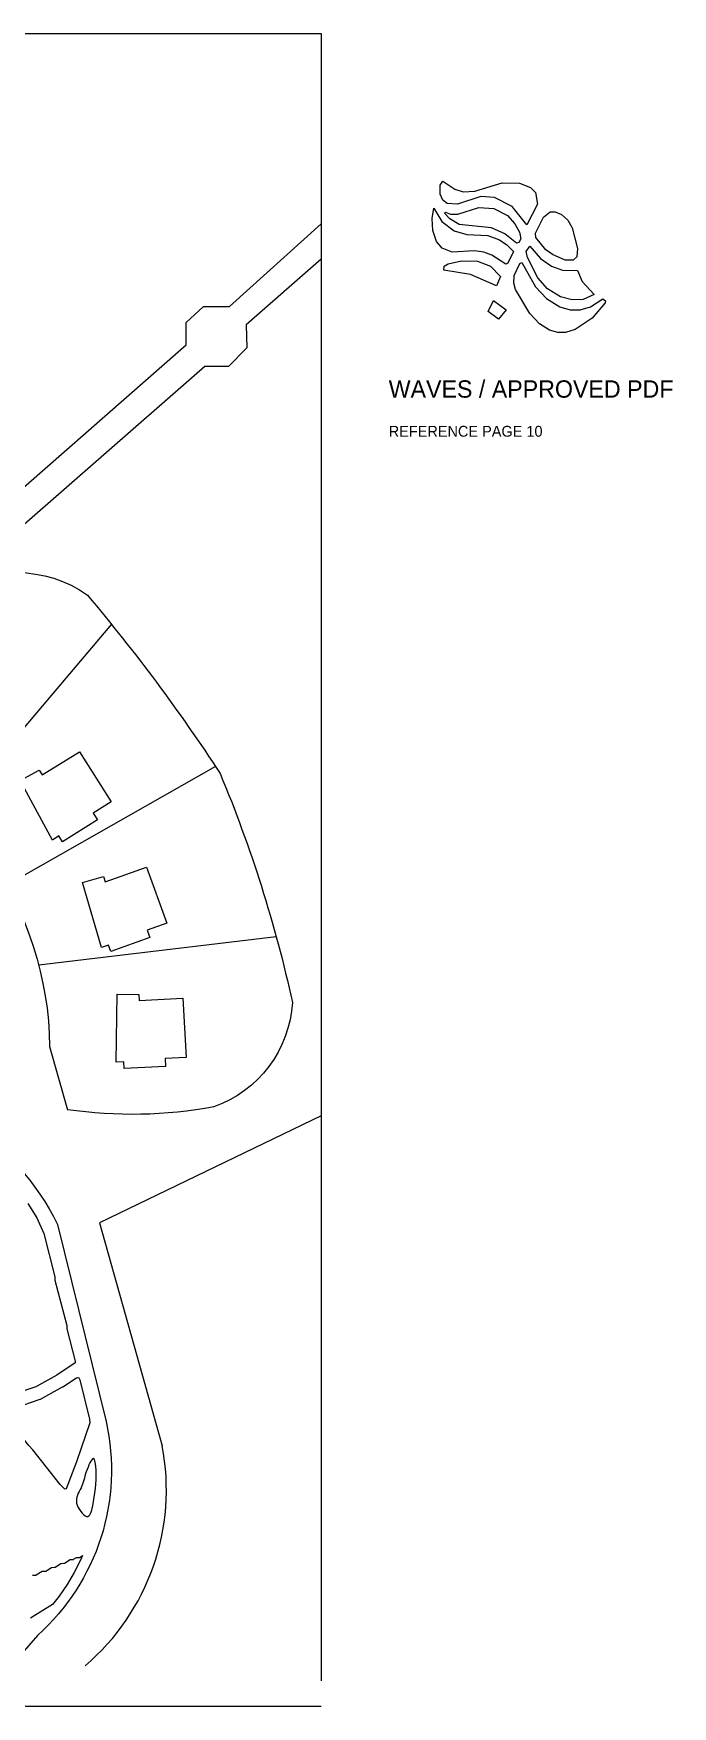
# Model space of a CAD drawing. Header units: inches. Extents: x 36 to 190, y -75 to 56.
# Drawn here: x 174.81 to 189.55, y -28.69 to 9.9 of the extents above; entities that cross this region are included whole.
import ezdxf

# ---------------------------------------------------------------- set-up
doc = ezdxf.new("R2010")
doc.units = ezdxf.units.IN
for name, color, linetype, lineweight in [('01_ORIGINAL_CAD', 7, 'Continuous', 20), ('03_ADDED_AREAS_SAME_COMPOSITION', 7, 'Continuous', 15), ('05_REFERENCE_ICON', 7, 'Continuous', 15), ('06_LABEL', 7, 'Continuous', 15)]:
    doc.layers.add(name, color=color, linetype=linetype, lineweight=lineweight)

# ---------------------------------------------------------------- blocks, each defined once
blk = doc.blocks.new('06_WAVES')
at = {"layer": '01_ORIGINAL_CAD'}
for p, q in [((36.248, 55.9), (71.442, 55.9)), ((71.442, 55.9), (71.442, 17.906)), ((71.442, 17.312), (36.248, 17.312))]:
    blk.add_line(p, q, dxfattribs=at)
for points in [[(63.257, 44.272), (68.329, 48.719), (68.329, 49.231), (68.73, 49.6), (69.33, 49.6), (71.442, 51.512), (71.442, 50.696), (69.711, 49.177), (69.725, 48.651), (69.304, 48.218), (68.761, 48.218), (63.72, 43.82), (63.817, 43.397)], [(66.604, 42.276), (62.941, 37.945)], [(69.006, 38.995), (64.196, 36.253)], [(70.407, 35.063), (64.93, 34.409)], [(65.18, 32.538), (65.591, 31.078)], [(71.442, 30.938), (66.326, 28.468)], [(66.326, 28.468), (67.775, 23.323)]]:
    blk.add_lwpolyline(points, dxfattribs=at)
for points in [[(60.29, 39.74, -0.089338), (62.813, 42.944, -0.322066), (66.051, 42.944, -0.030946), (69.111, 38.833, -0.044664), (70.78, 33.554, -0.301674), (68.967, 31.144, -0.082145), (65.591, 31.078)], [(60.29, 39.74, -0.300089), (65.18, 32.538)], [(53.65, 30.945, -0.14301), (60.243, 31.63, -0.286424), (65.36, 28.431), (66.481, 23.89, -0.272091), (64.9, 18.954), (63.661, 17.533)]]:
    blk.add_lwpolyline(points, format="xyb", dxfattribs=at)
for points in [[(65.006, 38.799), (65.865, 39.334), (66.595, 38.175), (66.187, 37.918), (66.283, 37.767), (65.474, 37.257), (65.389, 37.391), (65.242, 37.298), (64.498, 38.674), (64.936, 38.911)], [(66.464, 36.332), (67.417, 36.67), (67.882, 35.382), (67.428, 35.218), (67.489, 35.05), (66.59, 34.725), (66.536, 34.875), (66.372, 34.816), (65.94, 36.319), (66.419, 36.457)], [(67.244, 33.6), (68.254, 33.648), (68.327, 32.28), (67.845, 32.255), (67.855, 32.076), (66.9, 32.025), (66.892, 32.184), (66.717, 32.175), (66.739, 33.739), (67.237, 33.732)]]:
    blk.add_lwpolyline(points, close=True, dxfattribs=at)
blk.add_arc((62.535, 22.313), 5.337, 310.4718, 10.9016, dxfattribs=at)
at = {"layer": '03_ADDED_AREAS_SAME_COMPOSITION'}
for points in [[(64.68, 28.914), (64.881, 28.587), (65.048, 28.225), (65.299, 27.22), (65.303, 27.152), (65.303, 27.149), (65.303, 27.147), (65.573, 26.1), (65.578, 26.027), (65.578, 26.022), (65.772, 25.277), (65.768, 25.241), (65.347, 24.958), (64.859, 24.689), (64.283, 24.49)], [(64.787, 20.34), (64.859, 20.344), (64.862, 20.344), (64.865, 20.345), (64.868, 20.346), (64.871, 20.347), (65.004, 20.431), (65.076, 20.435), (65.079, 20.435), (65.082, 20.436), (65.085, 20.437), (65.088, 20.438), (65.221, 20.521), (65.293, 20.525), (65.296, 20.526), (65.299, 20.527), (65.302, 20.528), (65.304, 20.529), (65.438, 20.612), (65.509, 20.616), (65.512, 20.617), (65.515, 20.617), (65.518, 20.619), (65.521, 20.62), (65.654, 20.703), (65.718, 20.705), (65.721, 20.705), (65.724, 20.706), (65.727, 20.707), (65.73, 20.708), (65.798, 20.749), (65.87, 20.753), (65.873, 20.753), (65.876, 20.754), (65.879, 20.755), (65.882, 20.756), (65.939, 20.792), (65.894, 20.687), (65.747, 20.401), (65.582, 20.125), (65.397, 19.86), (65.242, 19.665), (64.741, 19.35)]]:
    blk.add_lwpolyline(points, dxfattribs=at)
blk.add_lwpolyline([(64.101, 24.076), (64.09, 24.116), (64.108, 24.138), (64.379, 24.201), (64.382, 24.201), (64.962, 24.404), (64.966, 24.405), (65.48, 24.688), (65.482, 24.689), (65.798, 24.897), (65.83, 24.903), (65.853, 24.89), (65.874, 24.845), (66.099, 23.944), (66.11, 23.856), (65.799, 22.956), (65.557, 22.336), (65.541, 22.329), (65.522, 22.333), (65.421, 22.432), (64.794, 23.231), (64.792, 23.233), (64.696, 23.332)], close=True, dxfattribs=at)
blk.add_open_spline([(65.802, 22.003), (65.772, 22.139), (65.851, 22.243), (65.904, 22.36), (65.953, 22.47), (65.98, 22.591), (66.025, 22.727), (66.074, 22.871), (66.144, 23.03), (66.187, 23.031), (66.227, 23.031), (66.244, 22.89), (66.25, 22.755), (66.263, 22.467), (66.227, 22.204), (66.173, 21.94), (66.147, 21.809), (66.116, 21.677), (66.033, 21.699), (65.954, 21.719), (65.83, 21.875), (65.802, 22.003)], degree=3, knots=[0, 0, 0, 0, 0.127897, 0.127897, 0.127897, 0.248191, 0.248191, 0.248191, 0.375699, 0.375699, 0.375699, 0.495491, 0.495491, 0.495491, 0.751897, 0.751897, 0.751897, 0.879703, 0.879703, 0.879703, 1, 1, 1, 1], dxfattribs=at)
at = {"layer": '05_REFERENCE_ICON'}
for points in [[(74.247, 52.493), (74.528, 52.309), (74.716, 52.251), (74.986, 52.263), (75.617, 52.458), (76.015, 52.447), (76.274, 52.344), (76.384, 52.233), (76.436, 51.964), (76.187, 51.486), (75.846, 51.908), (75.441, 52.115), (75.129, 52.138), (74.59, 51.966), (74.347, 51.977), (74.247, 52.053), (74.185, 52.191), (74.185, 52.403)], [(74.043, 51.872), (74.228, 51.565), (74.509, 51.346), (74.799, 51.266), (75.284, 51.243), (75.553, 51.14), (75.728, 51.026), (75.88, 50.869), (75.746, 50.599), (75.703, 50.58), (75.382, 50.786), (75.195, 50.855), (74.977, 50.889), (74.463, 50.854), (74.235, 50.946), (74.104, 51.102), (74.021, 51.354), (74, 51.635)], [(75.081, 51.885), (75.427, 51.862), (75.738, 51.702), (75.91, 51.511), (76.014, 51.316), (76.045, 51.161), (76.004, 51.081), (75.95, 51.062), (75.682, 51.278), (75.37, 51.416), (74.627, 51.496), (74.41, 51.622), (74.289, 51.756), (74.312, 51.781), (74.427, 51.735), (74.594, 51.735)], [(76.724, 51.783), (76.843, 51.783), (76.987, 51.726), (77.129, 51.592), (77.233, 51.42), (77.357, 50.939), (77.337, 50.75), (77.258, 50.673), (77.067, 50.673), (76.777, 50.799), (76.622, 50.913), (76.397, 51.196), (76.387, 51.294), (76.572, 51.66)], [(76.254, 50.994), (76.502, 50.708), (76.752, 50.534), (77.012, 50.443), (77.358, 50.431), (77.463, 50.182), (77.741, 49.879), (77.487, 49.768), (77.233, 49.757), (76.965, 49.825), (76.665, 50.008), (76.44, 50.268), (76.202, 50.737), (76.171, 50.87)], [(74.68, 50.658), (75.047, 50.647), (75.347, 50.533), (75.582, 50.296), (75.489, 50.076), (74.886, 50.339), (74.271, 50.438), (74.281, 50.536), (74.37, 50.589)], [(76.068, 50.615), (76.389, 50.054), (76.639, 49.79), (76.95, 49.595), (77.189, 49.526), (77.417, 49.526), (77.657, 49.596), (77.936, 49.779), (78, 49.737), (77.99, 49.685), (77.694, 49.333), (77.302, 49.069), (77.075, 49), (76.904, 49), (76.708, 49.057), (76.48, 49.206), (76.256, 49.443), (75.924, 49.992), (75.883, 50.141), (75.893, 50.319), (76.027, 50.594)], [(75.419, 49.744), (75.707, 49.525), (75.535, 49.308), (75.295, 49.491)]]:
    blk.add_lwpolyline(points, close=True, dxfattribs=at)
at = {"layer": '06_LABEL'}
for s, height, p in [('WAVES / APPROVED PDF', 0.4, (73, 47.5)), ('REFERENCE PAGE 10', 0.25, (73, 46.6))]:
    blk.add_text(s, height=height, dxfattribs=at).set_placement(p)

msp = doc.modelspace()

# ---------------------------------------------------------------- block references
msp.add_blockref('06_WAVES', (110, -46))

doc.saveas('drawing.dxf')
